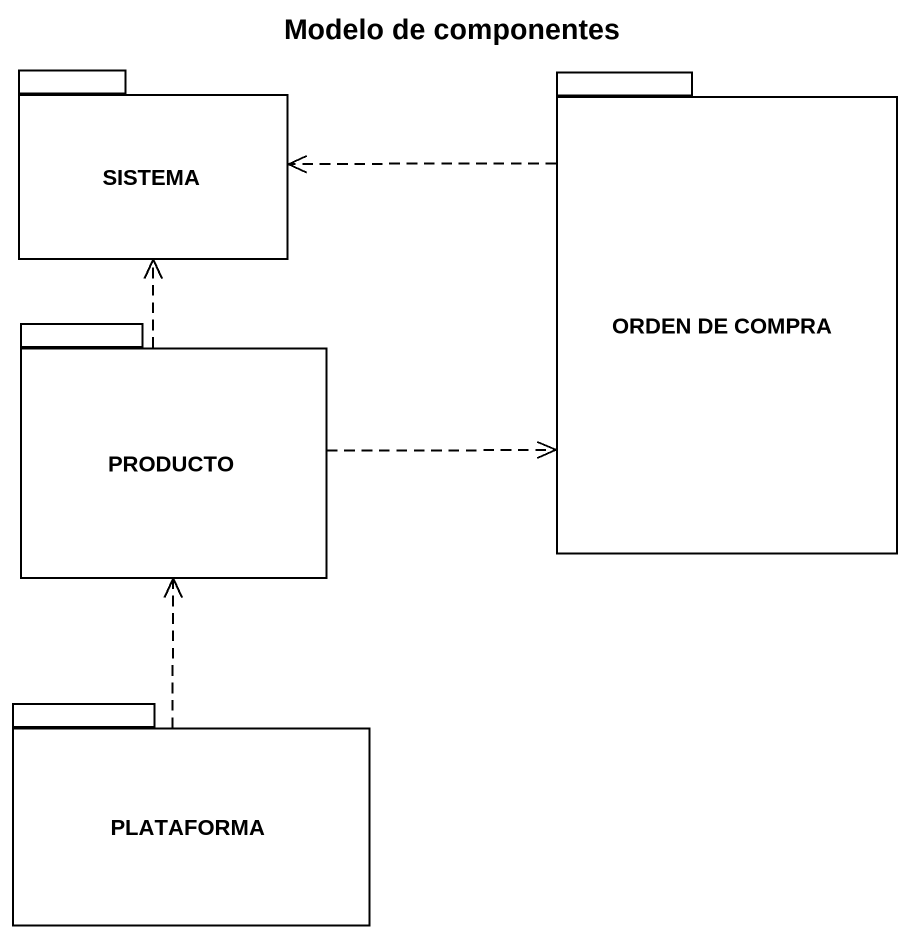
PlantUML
@startuml
title Modelo de componentes
package SISTEMA {
}
package "ORDEN DE COMPRA" as ORDEN_DE_COMPRA {
}
package PRODUCTO {
}
package PLATAFORMA {
}
ORDEN_DE_COMPRA .left.> SISTEMA
PRODUCTO .up.> SISTEMA
PRODUCTO .right.> ORDEN_DE_COMPRA
PLATAFORMA .up.> PRODUCTO
@enduml
